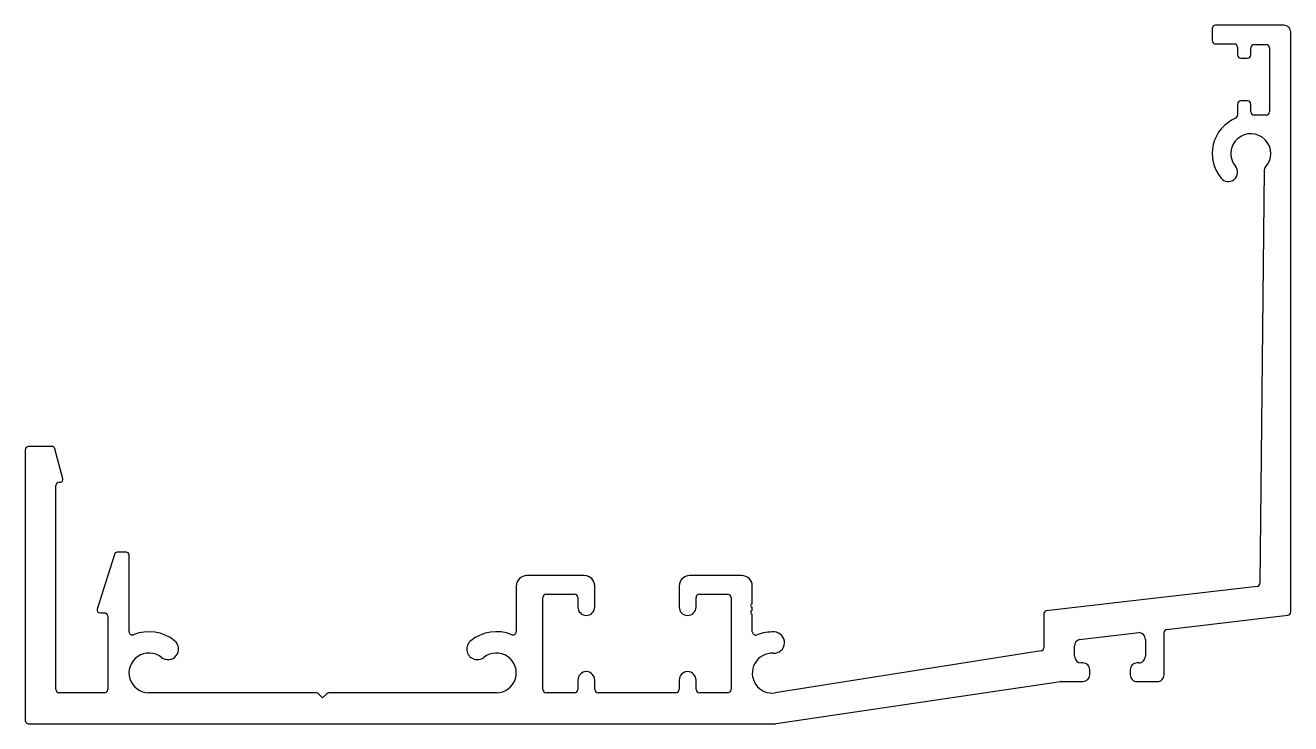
# Model space of a CAD drawing. Extents: x -51.3 to 43.9, y 0.8 to 53.3.
import ezdxf

# ---------------------------------------------------------------- set-up
doc = ezdxf.new("R2010")
doc.units = 0
doc.layers.get('0').update_dxf_attribs({"linetype": 'CONTINUOUS'})

msp = doc.modelspace()

# ---------------------------------------------------------------- linework, layer by layer
at = {"color": 7}
for p, q in [((43.371, 53.309), (38.229, 53.309)), ((37.979, 53.059), (37.979, 52.159)), ((43.879, 9.188), (43.879, 52.801)), ((38.229, 51.909), (39.629, 51.909)), ((39.879, 51.659), (39.879, 51.084)), ((40.879, 51.084), (40.879, 51.605)), ((41.133, 51.859), (42.025, 51.859)), ((42.279, 51.605), (42.279, 46.809)), ((40.129, 50.834), (40.629, 50.834)), ((40.629, 47.634), (40.129, 47.634)), ((39.879, 47.384), (39.879, 46.553)), ((40.879, 46.809), (40.879, 47.384)), ((42.029, 46.559), (41.129, 46.559)), ((41.886, 42.443), (41.562, 11.349)), ((-51.296, 21.385), (-51.296, 1.033)), ((-49.307, 21.635), (-51.046, 21.635)), ((-48.464, 19.206), (-49.066, 21.45)), ((-48.996, 3.35), (-48.996, 18.696)), ((-48.742, 18.95), (-48.661, 18.95)), ((-44.591, 13.497), (-45.9, 9.397)), ((-43.694, 13.673), (-44.393, 13.673)), ((-43.496, 7.713), (-43.496, 13.497)), ((-9.253, 11.924), (-13.578, 11.924)), ((2.597, 11.924), (-1.328, 11.924)), ((-14.365, 11.136), (-14.365, 7.715)), ((-12.115, 10.524), (-9.985, 10.524)), ((-8.465, 9.559), (-8.465, 11.136)), ((-2.115, 11.136), (-2.115, 9.559)), ((-0.595, 10.524), (1.531, 10.524)), ((3.385, 9.802), (3.385, 11.136)), ((41.369, 11.106), (25.496, 9.26)), ((-12.365, 3.35), (-12.365, 10.274)), ((-9.735, 10.274), (-9.735, 9.559)), ((-0.845, 9.559), (-0.845, 10.274)), ((1.785, 10.27), (1.785, 3.351)), ((3.385, 9.292), (3.385, 9.542)), ((-45.651, 9.116), (-45.351, 9.116)), ((-45.1, 8.865), (-45.1, 3.351)), ((3.385, 7.699), (3.385, 9.032)), ((25.303, 9.016), (25.303, 6.498)), ((34.533, 7.875), (43.654, 8.936)), ((27.985, 7.114), (32.446, 7.632)), ((34.353, 4.463), (34.353, 7.635)), ((32.953, 7.125), (32.953, 5.861)), ((25.11, 6.255), (5.107, 3.101)), ((27.62, 5.861), (27.62, 6.626)), ((28.254, 5.353), (28.128, 5.353)), ((28.763, 4.464), (28.763, 4.845)), ((31.811, 4.845), (31.811, 4.463)), ((32.446, 5.353), (32.319, 5.353)), ((-9.735, 4.065), (-9.735, 3.35)), ((-8.465, 3.354), (-8.465, 4.065)), ((-2.115, 4.065), (-2.115, 3.354)), ((-0.845, 3.355), (-0.845, 4.065)), ((5.169, 0.787), (26.558, 3.954)), ((26.595, 3.957), (28.254, 3.957)), ((32.321, 3.953), (33.843, 3.953)), ((-45.351, 3.1), (-48.746, 3.1)), ((-29.395, 3.1), (-41.997, 3.1)), ((-28.931, 2.72), (-29.251, 3.041)), ((-28.61, 3.041), (-28.931, 2.72)), ((-15.864, 3.1), (-28.466, 3.1)), ((-9.985, 3.1), (-12.115, 3.1)), ((-2.369, 3.1), (-8.211, 3.1)), ((1.534, 3.1), (-0.591, 3.101)), ((-51.046, 0.783), (5.132, 0.784))]:
    msp.add_line(p, q, dxfattribs=at)
for centre, radius, start, end in [((38.229, 53.059), 0.25, 89.99996, 180.00004), ((43.371, 52.801), 0.508, 0, 90), ((38.229, 52.159), 0.25, 179.99996, 270.00004), ((39.629, 51.659), 0.25, 359.99996, 90.00004), ((41.133, 51.605), 0.254, 90, 180), ((42.025, 51.605), 0.254, 0, 90), ((40.129, 51.084), 0.25, 179.99996, 270.00004), ((40.629, 51.084), 0.25, 269.99996, 0.00004), ((40.129, 47.384), 0.25, 89.99996, 180.00004), ((40.629, 47.384), 0.25, 359.99996, 90.00004), ((41.129, 46.809), 0.25, 179.99996, 270.00004), ((42.029, 46.809), 0.25, 269.99996, 0.00004), ((40.879, 43.659), 2.9, 113.4276, 219.4006), ((39.625, 46.553), 0.254, 293.4276, 0), ((40.879, 43.659), 1.5, 315.97191, 219.40058), ((39.179, 42.263), 0.7, 219.40059, 39.40059), ((42.14, 42.44), 0.254, 135.97191, 179.4037), ((-51.046, 21.385), 0.25, 89.99996, 180.00004), ((-49.307, 21.385), 0.25, 15.00012, 90.00007), ((-48.661, 19.153), 0.203, 270, 14.99999), ((-48.742, 18.696), 0.254, 90, 180), ((-44.393, 13.473), 0.2, 89.99988, 172.99986), ((-43.694, 13.473), 0.2, 7.00014, 90.00012), ((-13.578, 11.136), 0.787, 90, 180), ((-9.253, 11.136), 0.787, 360, 90), ((-1.328, 11.136), 0.787, 90, 180), ((2.597, 11.136), 0.787, 0, 90), ((-12.115, 10.274), 0.25, 89.99996, 180.00004), ((-9.985, 10.274), 0.25, 359.99996, 90.00004), ((-0.595, 10.274), 0.25, 89.99996, 180.00004), ((1.531, 10.27), 0.254, 0, 90), ((41.312, 11.349), 0.25, 283.18806, 0.00004), ((-9.1, 9.559), 0.635, 180, 0), ((-1.48, 9.559), 0.635, 180, 0), ((3.385, 9.672), 0.13, 90, 270), ((-45.651, 9.367), 0.251, 173.00011, 270.00008), ((-45.351, 8.865), 0.251, 359.99996, 90.00004), ((3.385, 9.162), 0.13, 90, 270), ((25.553, 9.016), 0.25, 103.18804, 180.00002), ((43.625, 9.188), 0.254, 276.63245, 0), ((-43.242, 7.713), 0.254, 180, 291.80796), ((-41.996, 4.599), 3.1, 51.50006, 111.80796), ((-15.864, 4.6), 3.1, 68.21457, 128.53895), ((-14.619, 7.715), 0.254, 248.21457, 0), ((3.639, 7.699), 0.254, 180, 291.79507), ((4.884, 4.584), 3.1, 86.99648, 111.79507), ((5.005, 6.881), 0.8, 266.99648, 86.99648), ((32.446, 7.126), 0.507, 359.89684, 90.01564), ((34.603, 7.635), 0.25, 106.36573, 180.00006), ((-40.564, 6.399), 0.8, 231.50003, 51.50003), ((-17.297, 6.399), 0.8, 128.53895, 308.53895), ((28.128, 6.626), 0.508, 106.36318, 179.9537), ((-41.997, 4.6), 1.5, 51.44028, 270), ((-15.864, 4.6), 1.5, 270, 128.53895), ((4.884, 4.584), 1.5, 86.99648, 278.54543), ((25.053, 6.498), 0.25, 283.18806, 0.00004), ((28.128, 5.862), 0.508, 180.0463, 269.99747), ((32.446, 5.86), 0.507, 269.98436, 0.10316), ((28.255, 4.845), 0.508, 359.95888, 90.04112), ((32.319, 4.845), 0.508, 89.95888, 180.04112), ((-9.1, 4.065), 0.635, 0, 180), ((-1.48, 4.065), 0.635, 0, 180), ((26.595, 3.703), 0.254, 90, 98.42425), ((28.255, 4.465), 0.508, 269.95905, 359.82217), ((32.321, 4.463), 0.51, 179.99996, 270.00004), ((33.843, 4.463), 0.51, 269.99996, 0.00004), ((-48.746, 3.35), 0.25, 179.99996, 270.00004), ((-45.351, 3.351), 0.251, 269.99996, 0.00004), ((-29.395, 2.897), 0.203, 45, 90), ((-28.466, 2.897), 0.203, 90, 135), ((-12.115, 3.35), 0.25, 179.99996, 270.00004), ((-9.985, 3.35), 0.25, 269.99996, 0.00004), ((-8.211, 3.354), 0.254, 180, 270), ((-2.369, 3.354), 0.254, 270, 360), ((-0.591, 3.355), 0.254, 180, 269.97515), ((1.534, 3.351), 0.251, 269.99996, 0.00004), ((-51.046, 1.033), 0.25, 179.99996, 270.00004), ((5.132, 1.038), 0.254, 270.00081, 278.42425)]:
    msp.add_arc(centre, radius, start, end, dxfattribs=at)

doc.saveas('drawing.dxf')
